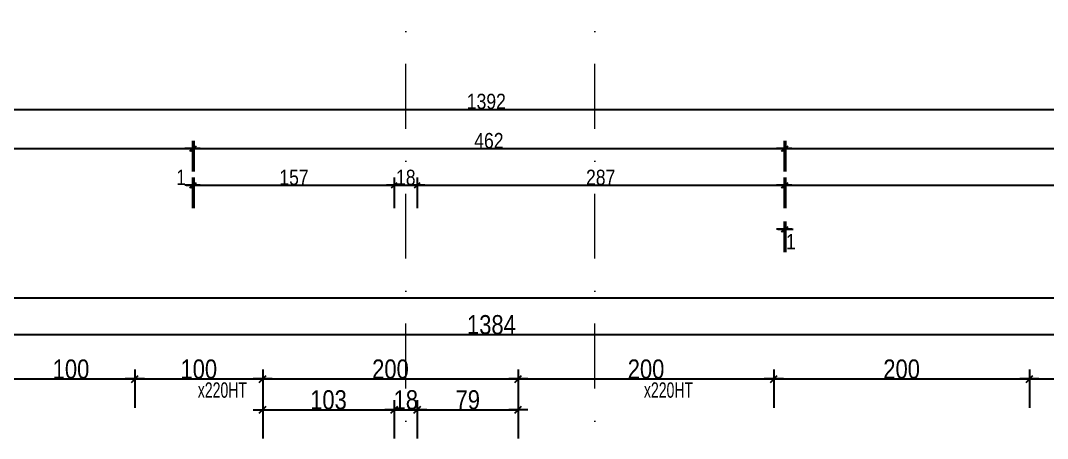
# Model space of a CAD drawing. Header units: millimetres. Extents: x 30537 to 37023, y -37354 to 0.
# Drawn here: x 31273 to 32076, y -33730 to -33403 of the extents above; entities that cross this region are included whole.
import ezdxf

# ---------------------------------------------------------------- set-up
doc = ezdxf.new("R2010")
doc.units = ezdxf.units.MM
doc.linetypes.add('TIRETPTX2', pattern=[50.8, 25.4, -12.7, 0, -12.7])
for name, color, linetype in [('01_cote_gen', 4, 'Continuous'), ('01_poch_murs', 253, 'Continuous'), ('01_texte', 230, 'Continuous'), ('AA_COTES', 2, 'Continuous')]:
    doc.layers.add(name, color=color, linetype=linetype)
doc.layers.add('01_tram_axes', color=2, linetype='TIRETPTX2', lineweight=9)
doc.styles.add('ARIAL NA', font='ARIALN.TTF')
doc.styles.add('STYLE2', font='ARIALN.TTF')
doc.dimstyles.new('JB50', dxfattribs={"dimscale": 0.1, "dimtxt": 150, "dimasz": 15, "dimexe": 0.1, "dimexo": 0.1, "dimgap": 0.09, "dimtad": 1, "dimdec": 1, "dimdsep": 46, "dimtxsty": 'STYLE2', "dimblk1": 'BOND_G', "dimblk2": 'BOND_D', "dimsah": 1, "dimcen": 1.5, "dimdle": 0.01, "dimse1": 1, "dimse2": 1, "dimclrd": 4, "dimclre": 2, "dimclrt": 6, "dimazin": 2, "dimtfac": 2.333333, "dimtdec": 1, "dimtix": 1, "dimtmove": 2, "dimatfit": 3, "dimldrblk": 'BOND_G', "dimfxl": 1, "dimtolj": 1, "dimtzin": 0, "dimarcsym": 0})
doc.dimstyles.new('JB50res', dxfattribs={"dimscale": 0.1, "dimtxt": 120, "dimasz": 12, "dimexe": 0.1, "dimexo": 0.1, "dimgap": 0.09, "dimtad": 1, "dimdec": 1, "dimdsep": 46, "dimtxsty": 'STYLE2', "dimblk1": 'BOND_G', "dimblk2": 'BOND_D', "dimsah": 1, "dimcen": 1.5, "dimdle": 0.01, "dimse1": 1, "dimse2": 1, "dimclrd": 4, "dimclre": 2, "dimclrt": 6, "dimazin": 2, "dimtfac": 2.333333, "dimtdec": 1, "dimtix": 1, "dimtmove": 2, "dimatfit": 3, "dimldrblk": 'BOND_G', "dimfxl": 1, "dimtolj": 1, "dimtzin": 0, "dimarcsym": 0})

# ---------------------------------------------------------------- blocks, each defined once
blk = doc.blocks.new('BOND_G')
at = {"layer": 'AA_COTES', "color": 0}
for p, q in [((0, -5), (0, 15)), ((5, 0), (-5, 0)), ((1.77, 1.77), (-1.77, -1.77))]:
    blk.add_line(p, q, dxfattribs=at)
blk = doc.blocks.new('BOND_D')
at = {"layer": 'AA_COTES', "color": 0}
for p, q in [((5, 0), (-5, 0)), ((-1.77, -1.77), (1.77, 1.77)), ((0, 5), (0, -15))]:
    blk.add_line(p, q, dxfattribs=at)
blk = doc.blocks.new('*D3919')
at = {"layer": '01_poch_murs', "color": 4, "lineweight": -2, "ltscale": 2, "transparency": 16777216}
blk.add_line((31872.47, -33532.18), (32316.07, -33532.18), dxfattribs=at)
at = {"layer": 'Defpoints', "color": 0, "ltscale": 2, "transparency": 16777216}
for p in [(31871.27, -33526.18), (32317.27, -33532.18), (32317.27, -33594.62)]:
    blk.add_point(p, dxfattribs=at)
at = {"layer": '01_poch_murs', "color": 4, "lineweight": -2, "ltscale": 2, "transparency": 16777216, "xscale": 1.2, "yscale": 1.2, "zscale": 1.2, "rotation": 180}
blk.add_blockref('BOND_G', (31871.27, -33532.18), dxfattribs=at)
at = {"layer": '01_poch_murs', "color": 4, "lineweight": -2, "ltscale": 2, "transparency": 16777216, "xscale": 1.2, "yscale": 1.2, "zscale": 1.2}
blk.add_blockref('BOND_D', (32317.27, -33532.18), dxfattribs=at)
at = {"layer": '01_poch_murs', "color": 6, "lineweight": 0, "ltscale": 2, "transparency": 16777216, "insert": (32094.27, -33526.05), "char_height": 12, "attachment_point": 5, "style": 'STYLE2'}
blk.add_mtext('\\A1;446', dxfattribs=at)
blk = doc.blocks.new('*D4080')
at = {"layer": '01_cote_gen', "color": 4, "lineweight": -2, "ltscale": 2, "transparency": 16777216}
blk.add_line((31263.76, -33683.86), (31360.76, -33683.86), dxfattribs=at)
at = {"layer": 'Defpoints', "color": 0, "ltscale": 2, "transparency": 16777216}
for p in [(31262.26, -33682.41), (31362.26, -33682.41), (31362.26, -33683.86)]:
    blk.add_point(p, dxfattribs=at)
at = {"layer": '01_cote_gen', "color": 4, "lineweight": -2, "ltscale": 2, "transparency": 16777216, "xscale": 1.5, "yscale": 1.5, "zscale": 1.5, "rotation": 180}
blk.add_blockref('BOND_G', (31262.26, -33683.86), dxfattribs=at)
at = {"layer": '01_cote_gen', "color": 4, "lineweight": -2, "ltscale": 2, "transparency": 16777216, "xscale": 1.5, "yscale": 1.5, "zscale": 1.5}
blk.add_blockref('BOND_D', (31362.26, -33683.86), dxfattribs=at)
at = {"layer": '01_cote_gen', "color": 6, "lineweight": 0, "ltscale": 2, "transparency": 16777216, "insert": (31312.26, -33676.19), "char_height": 15, "attachment_point": 5, "style": 'STYLE2'}
blk.add_mtext('\\A1;100', dxfattribs=at)
blk = doc.blocks.new('*D4081')
at = {"layer": '01_cote_gen', "color": 4, "lineweight": -2, "ltscale": 2, "transparency": 16777216}
blk.add_line((31363.76, -33683.86), (31460.76, -33683.86), dxfattribs=at)
at = {"layer": 'Defpoints', "color": 0, "ltscale": 2, "transparency": 16777216}
for p in [(31362.26, -33682.41), (31462.26, -33682.41), (31462.26, -33683.86)]:
    blk.add_point(p, dxfattribs=at)
at = {"layer": '01_cote_gen', "color": 4, "lineweight": -2, "ltscale": 2, "transparency": 16777216, "xscale": 1.5, "yscale": 1.5, "zscale": 1.5, "rotation": 180}
blk.add_blockref('BOND_G', (31362.26, -33683.86), dxfattribs=at)
at = {"layer": '01_cote_gen', "color": 4, "lineweight": -2, "ltscale": 2, "transparency": 16777216, "xscale": 1.5, "yscale": 1.5, "zscale": 1.5}
blk.add_blockref('BOND_D', (31462.26, -33683.86), dxfattribs=at)
at = {"layer": '01_cote_gen', "color": 6, "lineweight": 0, "ltscale": 2, "transparency": 16777216, "insert": (31412.26, -33676.19), "char_height": 15, "attachment_point": 5, "style": 'STYLE2'}
blk.add_mtext('\\A1;100', dxfattribs=at)
blk = doc.blocks.new('*D4082')
at = {"layer": '01_cote_gen', "color": 4, "lineweight": -2, "ltscale": 2, "transparency": 16777216}
blk.add_line((31463.76, -33683.86), (31660.76, -33683.86), dxfattribs=at)
at = {"layer": 'Defpoints', "color": 0, "ltscale": 2, "transparency": 16777216}
for p in [(31462.26, -33682.41), (31662.26, -33682.41), (31662.26, -33683.86)]:
    blk.add_point(p, dxfattribs=at)
at = {"layer": '01_cote_gen', "color": 4, "lineweight": -2, "ltscale": 2, "transparency": 16777216, "xscale": 1.5, "yscale": 1.5, "zscale": 1.5, "rotation": 180}
blk.add_blockref('BOND_G', (31462.26, -33683.86), dxfattribs=at)
at = {"layer": '01_cote_gen', "color": 4, "lineweight": -2, "ltscale": 2, "transparency": 16777216, "xscale": 1.5, "yscale": 1.5, "zscale": 1.5}
blk.add_blockref('BOND_D', (31662.26, -33683.86), dxfattribs=at)
at = {"layer": '01_cote_gen', "color": 6, "lineweight": 0, "ltscale": 2, "transparency": 16777216, "insert": (31562.26, -33676.19), "char_height": 15, "attachment_point": 5, "style": 'STYLE2'}
blk.add_mtext('\\A1;200', dxfattribs=at)
blk = doc.blocks.new('*D4083')
at = {"layer": '01_cote_gen', "color": 4, "lineweight": -2, "ltscale": 2, "transparency": 16777216}
blk.add_line((31663.76, -33683.86), (31860.76, -33683.86), dxfattribs=at)
at = {"layer": 'Defpoints', "color": 0, "ltscale": 2, "transparency": 16777216}
for p in [(31662.26, -33682.41), (31862.26, -33682.41), (31862.26, -33683.86)]:
    blk.add_point(p, dxfattribs=at)
at = {"layer": '01_cote_gen', "color": 4, "lineweight": -2, "ltscale": 2, "transparency": 16777216, "xscale": 1.5, "yscale": 1.5, "zscale": 1.5, "rotation": 180}
blk.add_blockref('BOND_G', (31662.26, -33683.86), dxfattribs=at)
at = {"layer": '01_cote_gen', "color": 4, "lineweight": -2, "ltscale": 2, "transparency": 16777216, "xscale": 1.5, "yscale": 1.5, "zscale": 1.5}
blk.add_blockref('BOND_D', (31862.26, -33683.86), dxfattribs=at)
at = {"layer": '01_cote_gen', "color": 6, "lineweight": 0, "ltscale": 2, "transparency": 16777216, "insert": (31762.26, -33676.19), "char_height": 15, "attachment_point": 5, "style": 'STYLE2'}
blk.add_mtext('\\A1;200', dxfattribs=at)
blk = doc.blocks.new('*D4084')
at = {"layer": '01_cote_gen', "color": 4, "lineweight": -2, "ltscale": 2, "transparency": 16777216}
blk.add_line((31863.76, -33683.86), (32060.76, -33683.86), dxfattribs=at)
at = {"layer": 'Defpoints', "color": 0, "ltscale": 2, "transparency": 16777216}
for p in [(31862.26, -33682.41), (32062.26, -33682.41), (32062.26, -33683.86)]:
    blk.add_point(p, dxfattribs=at)
at = {"layer": '01_cote_gen', "color": 4, "lineweight": -2, "ltscale": 2, "transparency": 16777216, "xscale": 1.5, "yscale": 1.5, "zscale": 1.5, "rotation": 180}
blk.add_blockref('BOND_G', (31862.26, -33683.86), dxfattribs=at)
at = {"layer": '01_cote_gen', "color": 4, "lineweight": -2, "ltscale": 2, "transparency": 16777216, "xscale": 1.5, "yscale": 1.5, "zscale": 1.5}
blk.add_blockref('BOND_D', (32062.26, -33683.86), dxfattribs=at)
at = {"layer": '01_cote_gen', "color": 6, "lineweight": 0, "ltscale": 2, "transparency": 16777216, "insert": (31962.26, -33676.19), "char_height": 15, "attachment_point": 5, "style": 'STYLE2'}
blk.add_mtext('\\A1;200', dxfattribs=at)
blk = doc.blocks.new('*D4085')
at = {"layer": '01_cote_gen', "color": 4, "lineweight": -2, "ltscale": 2, "transparency": 16777216}
blk.add_line((32063.76, -33683.86), (32160.76, -33683.86), dxfattribs=at)
at = {"layer": 'Defpoints', "color": 0, "ltscale": 2, "transparency": 16777216}
for p in [(32062.26, -33682.41), (32162.26, -33682.41), (32162.26, -33683.86)]:
    blk.add_point(p, dxfattribs=at)
at = {"layer": '01_cote_gen', "color": 4, "lineweight": -2, "ltscale": 2, "transparency": 16777216, "xscale": 1.5, "yscale": 1.5, "zscale": 1.5, "rotation": 180}
blk.add_blockref('BOND_G', (32062.26, -33683.86), dxfattribs=at)
at = {"layer": '01_cote_gen', "color": 4, "lineweight": -2, "ltscale": 2, "transparency": 16777216, "xscale": 1.5, "yscale": 1.5, "zscale": 1.5}
blk.add_blockref('BOND_D', (32162.26, -33683.86), dxfattribs=at)
at = {"layer": '01_cote_gen', "color": 6, "lineweight": 0, "ltscale": 2, "transparency": 16777216, "insert": (32112.26, -33676.19), "char_height": 15, "attachment_point": 5, "style": 'STYLE2'}
blk.add_mtext('\\A1;100', dxfattribs=at)
blk = doc.blocks.new('*D4090')
at = {"layer": '01_cote_gen', "color": 4, "lineweight": -2, "ltscale": 2, "transparency": 16777216}
blk.add_line((31463.76, -33707.95), (31563.76, -33707.95), dxfattribs=at)
at = {"layer": 'Defpoints', "color": 0, "ltscale": 2, "transparency": 16777216}
for p in [(31462.26, -33701.86), (31565.26, -33707.95), (31565.26, -33718.87)]:
    blk.add_point(p, dxfattribs=at)
at = {"layer": '01_cote_gen', "color": 4, "lineweight": -2, "ltscale": 2, "transparency": 16777216, "xscale": 1.5, "yscale": 1.5, "zscale": 1.5, "rotation": 180}
blk.add_blockref('BOND_G', (31462.26, -33707.95), dxfattribs=at)
at = {"layer": '01_cote_gen', "color": 4, "lineweight": -2, "ltscale": 2, "transparency": 16777216, "xscale": 1.5, "yscale": 1.5, "zscale": 1.5}
blk.add_blockref('BOND_D', (31565.26, -33707.95), dxfattribs=at)
at = {"layer": '01_cote_gen', "color": 6, "lineweight": 0, "ltscale": 2, "transparency": 16777216, "insert": (31513.76, -33700.28), "char_height": 15, "attachment_point": 5, "style": 'STYLE2'}
blk.add_mtext('\\A1;103', dxfattribs=at)
blk = doc.blocks.new('*D4091')
at = {"layer": '01_cote_gen', "color": 4, "lineweight": -2, "ltscale": 2, "transparency": 16777216}
blk.add_line((31566.76, -33707.95), (31581.76, -33707.95), dxfattribs=at)
at = {"layer": 'Defpoints', "color": 0, "ltscale": 2, "transparency": 16777216}
for p in [(31583.26, -33707.95), (31565.26, -33718.87), (31583.26, -33718.87)]:
    blk.add_point(p, dxfattribs=at)
at = {"layer": '01_cote_gen', "color": 4, "lineweight": -2, "ltscale": 2, "transparency": 16777216, "xscale": 1.5, "yscale": 1.5, "zscale": 1.5, "rotation": 180}
blk.add_blockref('BOND_G', (31565.26, -33707.95), dxfattribs=at)
at = {"layer": '01_cote_gen', "color": 4, "lineweight": -2, "ltscale": 2, "transparency": 16777216, "xscale": 1.5, "yscale": 1.5, "zscale": 1.5}
blk.add_blockref('BOND_D', (31583.26, -33707.95), dxfattribs=at)
at = {"layer": '01_cote_gen', "color": 6, "lineweight": 0, "ltscale": 2, "transparency": 16777216, "insert": (31574.26, -33700.28), "char_height": 15, "attachment_point": 5, "style": 'STYLE2'}
blk.add_mtext('\\A1;18', dxfattribs=at)
blk = doc.blocks.new('*D4092')
at = {"layer": '01_cote_gen', "color": 4, "lineweight": -2, "ltscale": 2, "transparency": 16777216}
blk.add_line((31584.76, -33707.95), (31660.76, -33707.95), dxfattribs=at)
at = {"layer": 'Defpoints', "color": 0, "ltscale": 2, "transparency": 16777216}
for p in [(31662.26, -33701.86), (31662.26, -33707.95), (31583.26, -33718.87)]:
    blk.add_point(p, dxfattribs=at)
at = {"layer": '01_cote_gen', "color": 4, "lineweight": -2, "ltscale": 2, "transparency": 16777216, "xscale": 1.5, "yscale": 1.5, "zscale": 1.5, "rotation": 180}
blk.add_blockref('BOND_G', (31583.26, -33707.95), dxfattribs=at)
at = {"layer": '01_cote_gen', "color": 4, "lineweight": -2, "ltscale": 2, "transparency": 16777216, "xscale": 1.5, "yscale": 1.5, "zscale": 1.5}
blk.add_blockref('BOND_D', (31662.26, -33707.95), dxfattribs=at)
at = {"layer": '01_cote_gen', "color": 6, "lineweight": 0, "ltscale": 2, "transparency": 16777216, "insert": (31622.76, -33700.28), "char_height": 15, "attachment_point": 5, "style": 'STYLE2'}
blk.add_mtext('\\A1;79', dxfattribs=at)
blk = doc.blocks.new('*D4469')
at = {"layer": '01_cote_gen', "color": 4, "lineweight": -2, "ltscale": 2, "transparency": 16777216}
blk.add_line((31696.77, -85.1), (31599.77, -85.1), dxfattribs=at)
at = {"layer": 'Defpoints', "color": 0, "ltscale": 2, "transparency": 16777216}
for p in [(31698.27, 0), (31598.27, -85.1), (31598.27, -36661.01)]:
    blk.add_point(p, dxfattribs=at)
at = {"layer": '01_cote_gen', "color": 4, "lineweight": -2, "ltscale": 2, "transparency": 16777216, "xscale": 1.5, "yscale": 1.5, "zscale": 1.5, "rotation": 180}
blk.add_blockref('BOND_D', (31598.27, -85.1), dxfattribs=at)
at = {"layer": '01_cote_gen', "color": 4, "lineweight": -2, "ltscale": 2, "transparency": 16777216, "xscale": 1.5, "yscale": 1.5, "zscale": 1.5}
blk.add_blockref('BOND_G', (31698.27, -85.1), dxfattribs=at)
at = {"layer": '01_cote_gen', "color": 6, "lineweight": 0, "ltscale": 2, "transparency": 16777216, "insert": (31648.27, -77.43), "char_height": 15, "attachment_point": 5, "style": 'STYLE2'}
blk.add_mtext('\\A1;100', dxfattribs=at)
blk = doc.blocks.new('*D4119')
at = {"layer": '01_cote_gen', "color": 4, "lineweight": -2, "ltscale": 0.1, "transparency": 16777216}
blk.add_line((30950.77, -33620.33), (33372.76, -33620.33), dxfattribs=at)
at = {"layer": 'Defpoints', "color": 0, "ltscale": 0.1, "transparency": 16777216}
for p in [(33374.26, -33620.33), (30949.27, -33675.4), (33374.26, -33675.4)]:
    blk.add_point(p, dxfattribs=at)
at = {"layer": '01_cote_gen', "color": 4, "lineweight": -2, "ltscale": 0.1, "transparency": 16777216, "xscale": 1.5, "yscale": 1.5, "zscale": 1.5, "rotation": 180}
blk.add_blockref('BOND_G', (30949.27, -33620.33), dxfattribs=at)
at = {"layer": '01_cote_gen', "color": 4, "lineweight": -2, "ltscale": 0.1, "transparency": 16777216, "xscale": 1.5, "yscale": 1.5, "zscale": 1.5}
blk.add_blockref('BOND_D', (33374.26, -33620.33), dxfattribs=at)
at = {"layer": '01_cote_gen', "color": 6, "ltscale": 0.1, "transparency": 16777216, "insert": (32161.76, -33612.67), "char_height": 15, "attachment_point": 5, "style": 'STYLE2'}
blk.add_mtext('\\A1;2425', dxfattribs=at)
blk = doc.blocks.new('*D4121')
at = {"layer": '01_cote_gen', "color": 4, "lineweight": -2, "ltscale": 0.1, "transparency": 16777216}
blk.add_line((30950.77, -33649.1), (32331.76, -33649.1), dxfattribs=at)
at = {"layer": 'Defpoints', "color": 0, "ltscale": 0.1, "transparency": 16777216}
for p in [(30949.27, -33644.32), (32333.26, -33649.1), (32333.26, -33718.87)]:
    blk.add_point(p, dxfattribs=at)
at = {"layer": '01_cote_gen', "color": 4, "lineweight": -2, "ltscale": 0.1, "transparency": 16777216, "xscale": 1.5, "yscale": 1.5, "zscale": 1.5, "rotation": 180}
blk.add_blockref('BOND_G', (30949.27, -33649.1), dxfattribs=at)
at = {"layer": '01_cote_gen', "color": 4, "lineweight": -2, "ltscale": 0.1, "transparency": 16777216, "xscale": 1.5, "yscale": 1.5, "zscale": 1.5}
blk.add_blockref('BOND_D', (32333.26, -33649.1), dxfattribs=at)
at = {"layer": '01_cote_gen', "color": 6, "ltscale": 0.1, "transparency": 16777216, "insert": (31641.26, -33641.44), "char_height": 15, "attachment_point": 5, "style": 'STYLE2'}
blk.add_mtext('\\A1;1384', dxfattribs=at)
blk = doc.blocks.new('*D3910')
at = {"layer": '01_cote_gen', "color": 4, "lineweight": -2, "transparency": 16777216}
blk.add_line((30942.47, -33503.44), (31406.07, -33503.44), dxfattribs=at)
at = {"layer": 'Defpoints', "color": 0, "transparency": 16777216}
for p in [(31407.27, -33503.44), (30941.27, -33550.25), (31407.27, -33550.25)]:
    blk.add_point(p, dxfattribs=at)
at = {"layer": '01_cote_gen', "color": 4, "lineweight": -2, "transparency": 16777216, "xscale": 1.2, "yscale": 1.2, "zscale": 1.2, "rotation": 180}
blk.add_blockref('BOND_G', (30941.27, -33503.44), dxfattribs=at)
at = {"layer": '01_cote_gen', "color": 4, "lineweight": -2, "transparency": 16777216, "xscale": 1.2, "yscale": 1.2, "zscale": 1.2}
blk.add_blockref('BOND_D', (31407.27, -33503.44), dxfattribs=at)
at = {"layer": '01_cote_gen', "color": 6, "lineweight": 0, "transparency": 16777216, "insert": (31174.27, -33497.3), "char_height": 12, "attachment_point": 5, "style": 'STYLE2'}
blk.add_mtext('\\A1;466', dxfattribs=at)
blk = doc.blocks.new('*D3911')
at = {"layer": '01_cote_gen', "color": 4, "lineweight": -2, "transparency": 16777216}
for p, q in [((31406.07, -33532.18), (31404.87, -33532.18)), ((31408.27, -33532.18), (31407.27, -33532.18)), ((31409.47, -33532.18), (31410.67, -33532.18))]:
    blk.add_line(p, q, dxfattribs=at)
at = {"layer": 'Defpoints', "color": 0, "transparency": 16777216}
for p in [(31407.27, -33532.18), (31407.27, -33603.49), (31408.27, -33603.49)]:
    blk.add_point(p, dxfattribs=at)
at = {"layer": '01_cote_gen', "color": 4, "lineweight": -2, "transparency": 16777216, "xscale": 1.2, "yscale": 1.2, "zscale": 1.2}
blk.add_blockref('BOND_D', (31407.27, -33532.18), dxfattribs=at)
at = {"layer": '01_cote_gen', "color": 4, "lineweight": -2, "transparency": 16777216, "xscale": 1.2, "yscale": 1.2, "zscale": 1.2, "rotation": 180}
blk.add_blockref('BOND_G', (31408.27, -33532.18), dxfattribs=at)
at = {"layer": '01_cote_gen', "color": 6, "lineweight": 0, "transparency": 16777216, "insert": (31398.39, -33525.93), "char_height": 12, "attachment_point": 5, "style": 'STYLE2'}
blk.add_mtext('\\A1;1', dxfattribs=at)
blk = doc.blocks.new('*D3912')
at = {"layer": '01_cote_gen', "color": 4, "lineweight": -2, "transparency": 16777216}
blk.add_line((31409.47, -33503.44), (31869.07, -33503.44), dxfattribs=at)
at = {"layer": 'Defpoints', "color": 0, "transparency": 16777216}
for p in [(31870.27, -33503.44), (31408.27, -33567.22), (31870.27, -33573.22)]:
    blk.add_point(p, dxfattribs=at)
at = {"layer": '01_cote_gen', "color": 4, "lineweight": -2, "transparency": 16777216, "xscale": 1.2, "yscale": 1.2, "zscale": 1.2, "rotation": 180}
blk.add_blockref('BOND_G', (31408.27, -33503.44), dxfattribs=at)
at = {"layer": '01_cote_gen', "color": 4, "lineweight": -2, "transparency": 16777216, "xscale": 1.2, "yscale": 1.2, "zscale": 1.2}
blk.add_blockref('BOND_D', (31870.27, -33503.44), dxfattribs=at)
at = {"layer": '01_cote_gen', "color": 6, "lineweight": 0, "transparency": 16777216, "insert": (31639.27, -33497.3), "char_height": 12, "attachment_point": 5, "style": 'STYLE2'}
blk.add_mtext('\\A1;462', dxfattribs=at)
blk = doc.blocks.new('*D3913')
at = {"layer": '01_cote_gen', "color": 4, "lineweight": -2, "transparency": 16777216}
blk.add_line((31872.47, -33503.44), (32332.07, -33503.44), dxfattribs=at)
at = {"layer": 'Defpoints', "color": 0, "transparency": 16777216}
for p in [(32333.27, -33503.44), (31871.27, -33582.44), (32333.27, -33603.31)]:
    blk.add_point(p, dxfattribs=at)
at = {"layer": '01_cote_gen', "color": 4, "lineweight": -2, "transparency": 16777216, "xscale": 1.2, "yscale": 1.2, "zscale": 1.2, "rotation": 180}
blk.add_blockref('BOND_G', (31871.27, -33503.44), dxfattribs=at)
at = {"layer": '01_cote_gen', "color": 4, "lineweight": -2, "transparency": 16777216, "xscale": 1.2, "yscale": 1.2, "zscale": 1.2}
blk.add_blockref('BOND_D', (32333.27, -33503.44), dxfattribs=at)
at = {"layer": '01_cote_gen', "color": 6, "lineweight": 0, "transparency": 16777216, "insert": (32102.27, -33497.3), "char_height": 12, "attachment_point": 5, "style": 'STYLE2'}
blk.add_mtext('\\A1;462', dxfattribs=at)
blk = doc.blocks.new('*D3914')
at = {"layer": '01_cote_gen', "color": 4, "lineweight": -2, "transparency": 16777216}
for p, q in [((31869.07, -33566.62), (31867.87, -33566.62)), ((31871.27, -33566.62), (31870.27, -33566.62)), ((31872.47, -33566.62), (31873.67, -33566.62))]:
    blk.add_line(p, q, dxfattribs=at)
at = {"layer": 'Defpoints', "color": 0, "transparency": 16777216}
for p in [(31870.27, -33566.62), (31870.27, -33637.93), (31871.27, -33637.93)]:
    blk.add_point(p, dxfattribs=at)
at = {"layer": '01_cote_gen', "color": 4, "lineweight": -2, "transparency": 16777216, "xscale": 1.2, "yscale": 1.2, "zscale": 1.2}
blk.add_blockref('BOND_D', (31870.27, -33566.62), dxfattribs=at)
at = {"layer": '01_cote_gen', "color": 4, "lineweight": -2, "transparency": 16777216, "xscale": 1.2, "yscale": 1.2, "zscale": 1.2, "rotation": 180}
blk.add_blockref('BOND_G', (31871.27, -33566.62), dxfattribs=at)
at = {"layer": '01_cote_gen', "color": 6, "lineweight": 0, "transparency": 16777216, "insert": (31875.55, -33576.34), "char_height": 12, "attachment_point": 5, "style": 'STYLE2'}
blk.add_mtext('\\A1;1', dxfattribs=at)
blk = doc.blocks.new('*D3915')
at = {"layer": '01_cote_gen', "color": 4, "lineweight": -2, "transparency": 16777216}
blk.add_line((30942.47, -33472.72), (32332.07, -33472.72), dxfattribs=at)
at = {"layer": 'Defpoints', "color": 0, "transparency": 16777216}
for p in [(32333.27, -33472.72), (30941.27, -33491.11), (32333.27, -33491.11)]:
    blk.add_point(p, dxfattribs=at)
at = {"layer": '01_cote_gen', "color": 4, "lineweight": -2, "transparency": 16777216, "xscale": 1.2, "yscale": 1.2, "zscale": 1.2, "rotation": 180}
blk.add_blockref('BOND_G', (30941.27, -33472.72), dxfattribs=at)
at = {"layer": '01_cote_gen', "color": 4, "lineweight": -2, "transparency": 16777216, "xscale": 1.2, "yscale": 1.2, "zscale": 1.2}
blk.add_blockref('BOND_D', (32333.27, -33472.72), dxfattribs=at)
at = {"layer": '01_cote_gen', "color": 6, "lineweight": 0, "transparency": 16777216, "insert": (31637.27, -33466.58), "char_height": 12, "attachment_point": 5, "style": 'STYLE2'}
blk.add_mtext('\\A1;1392', dxfattribs=at)
blk = doc.blocks.new('*D3916')
at = {"layer": '01_cote_gen', "color": 4, "lineweight": -2, "transparency": 16777216}
blk.add_line((31409.47, -33532.18), (31564.07, -33532.18), dxfattribs=at)
at = {"layer": 'Defpoints', "color": 0, "transparency": 16777216}
for p in [(31565.27, -33532.18), (31408.27, -33538.18), (31565.27, -33614.89)]:
    blk.add_point(p, dxfattribs=at)
at = {"layer": '01_cote_gen', "color": 4, "lineweight": -2, "transparency": 16777216, "xscale": 1.2, "yscale": 1.2, "zscale": 1.2, "rotation": 180}
blk.add_blockref('BOND_G', (31408.27, -33532.18), dxfattribs=at)
at = {"layer": '01_cote_gen', "color": 4, "lineweight": -2, "transparency": 16777216, "xscale": 1.2, "yscale": 1.2, "zscale": 1.2}
blk.add_blockref('BOND_D', (31565.27, -33532.18), dxfattribs=at)
at = {"layer": '01_cote_gen', "color": 6, "lineweight": 0, "transparency": 16777216, "insert": (31486.77, -33526.05), "char_height": 12, "attachment_point": 5, "style": 'STYLE2'}
blk.add_mtext('\\A1;157', dxfattribs=at)
blk = doc.blocks.new('*D3917')
at = {"layer": '01_cote_gen', "color": 4, "lineweight": -2, "transparency": 16777216}
blk.add_line((31566.47, -33532.18), (31582.07, -33532.18), dxfattribs=at)
at = {"layer": 'Defpoints', "color": 0, "transparency": 16777216}
for p in [(31583.27, -33532.18), (31565.27, -33550.18), (31583.27, -33594.62)]:
    blk.add_point(p, dxfattribs=at)
at = {"layer": '01_cote_gen', "color": 4, "lineweight": -2, "transparency": 16777216, "xscale": 1.2, "yscale": 1.2, "zscale": 1.2, "rotation": 180}
blk.add_blockref('BOND_G', (31565.27, -33532.18), dxfattribs=at)
at = {"layer": '01_cote_gen', "color": 4, "lineweight": -2, "transparency": 16777216, "xscale": 1.2, "yscale": 1.2, "zscale": 1.2}
blk.add_blockref('BOND_D', (31583.27, -33532.18), dxfattribs=at)
at = {"layer": '01_cote_gen', "color": 6, "lineweight": 0, "transparency": 16777216, "insert": (31574.27, -33526.05), "char_height": 12, "attachment_point": 5, "style": 'STYLE2'}
blk.add_mtext('\\A1;18', dxfattribs=at)
blk = doc.blocks.new('*D3918')
at = {"layer": '01_cote_gen', "color": 4, "lineweight": -2, "transparency": 16777216}
blk.add_line((31584.47, -33532.18), (31869.07, -33532.18), dxfattribs=at)
at = {"layer": 'Defpoints', "color": 0, "transparency": 16777216}
for p in [(31870.27, -33532.18), (31583.27, -33550.18), (31870.27, -33550.18)]:
    blk.add_point(p, dxfattribs=at)
at = {"layer": '01_cote_gen', "color": 4, "lineweight": -2, "transparency": 16777216, "xscale": 1.2, "yscale": 1.2, "zscale": 1.2, "rotation": 180}
blk.add_blockref('BOND_G', (31583.27, -33532.18), dxfattribs=at)
at = {"layer": '01_cote_gen', "color": 4, "lineweight": -2, "transparency": 16777216, "xscale": 1.2, "yscale": 1.2, "zscale": 1.2}
blk.add_blockref('BOND_D', (31870.27, -33532.18), dxfattribs=at)
at = {"layer": '01_cote_gen', "color": 6, "lineweight": 0, "transparency": 16777216, "insert": (31726.77, -33526.05), "char_height": 12, "attachment_point": 5, "style": 'STYLE2'}
blk.add_mtext('\\A1;287', dxfattribs=at)

msp = doc.modelspace()

# ---------------------------------------------------------------- linework, layer by layer
at = {"layer": '01_tram_axes', "color": 253, "ltscale": 2}
for p, q in [((31574.26, -36844), (31574.26, -33270.42)), ((31722.26, -36844), (31722.26, -33270.42))]:
    msp.add_line(p, q, dxfattribs=at)

# ---------------------------------------------------------------- texts
at = {"layer": '01_texte', "style": 'ARIAL NA', "width": 0.8}
for p in [(31411.48, -33698.54), (31760.59, -33698.54)]:
    msp.add_text('x220HT', height=12, dxfattribs=at).set_placement(p)

# ---------------------------------------------------------------- dimensions: what is measured, and where the dimension line sits
at = {"layer": '01_cote_gen', "lineweight": 0, "ltscale": 2}
for base, p1, p2, picture, middle in [((31598.27, -85.1), (31698.27, 0), (31598.27, -36661.01), '*D4469', (31648.27, -77.43)), ((31362.26, -33683.86), (31262.26, -33682.41), (31362.26, -33682.41), '*D4080', (31312.26, -33676.19)), ((31462.26, -33683.86), (31362.26, -33682.41), (31462.26, -33682.41), '*D4081', (31412.26, -33676.19)), ((31662.26, -33683.86), (31462.26, -33682.41), (31662.26, -33682.41), '*D4082', (31562.26, -33676.19)), ((31862.26, -33683.86), (31662.26, -33682.41), (31862.26, -33682.41), '*D4083', (31762.26, -33676.19)), ((32062.26, -33683.86), (31862.26, -33682.41), (32062.26, -33682.41), '*D4084', (31962.26, -33676.19)), ((32162.26, -33683.86), (32062.26, -33682.41), (32162.26, -33682.41), '*D4085', (32112.26, -33676.19)), ((31565.26, -33707.95), (31462.26, -33701.86), (31565.26, -33718.87), '*D4090', (31513.76, -33700.28)), ((31583.26, -33707.95), (31565.26, -33718.87), (31583.26, -33718.87), '*D4091', (31574.26, -33700.28)), ((31662.26, -33707.95), (31583.26, -33718.87), (31662.26, -33701.86), '*D4092', (31622.76, -33700.28))]:
    dim = msp.add_linear_dim(base=base, p1=p1, p2=p2, dimstyle='JB50', dxfattribs=at)
    dim.commit()
    dim.dimension.update_dxf_attribs({"geometry": picture, "text_midpoint": middle})
at = {"layer": '01_cote_gen', "lineweight": 0}
for base, p1, p2, picture, middle in [((32333.27, -33472.72), (30941.27, -33491.11), (32333.27, -33491.11), '*D3915', (31637.27, -33466.58)), ((31407.27, -33503.44), (30941.27, -33550.25), (31407.27, -33550.25), '*D3910', (31174.27, -33497.3)), ((31870.27, -33503.44), (31408.27, -33567.22), (31870.27, -33573.22), '*D3912', (31639.27, -33497.3)), ((32333.27, -33503.44), (31871.27, -33582.44), (32333.27, -33603.31), '*D3913', (32102.27, -33497.3)), ((31565.27, -33532.18), (31408.27, -33538.18), (31565.27, -33614.89), '*D3916', (31486.77, -33526.05)), ((31583.27, -33532.18), (31565.27, -33550.18), (31583.27, -33594.62), '*D3917', (31574.27, -33526.05)), ((31870.27, -33532.18), (31583.27, -33550.18), (31870.27, -33550.18), '*D3918', (31726.77, -33526.05))]:
    dim = msp.add_linear_dim(base=base, p1=p1, p2=p2, dimstyle='JB50res', dxfattribs=at)
    dim.commit()
    dim.dimension.update_dxf_attribs({"geometry": picture, "text_midpoint": middle})
for base, p1, p2, picture, middle in [((31407.27, -33532.18), (31408.27, -33603.49), (31407.27, -33603.49), '*D3911', (31398.39, -33525.93)), ((31870.27, -33566.62), (31871.27, -33637.93), (31870.27, -33637.93), '*D3914', (31875.55, -33576.34))]:
    dim = msp.add_linear_dim(base=base, p1=p1, p2=p2, dimstyle='JB50res', dxfattribs=at)
    dim.commit()
    dim.dimension.update_dxf_attribs({"geometry": picture, "text_midpoint": middle, "dimtype": 160})
at = {"layer": '01_cote_gen', "ltscale": 0.1}
for base, p1, p2, picture, middle in [((33374.26, -33620.33), (30949.27, -33675.4), (33374.26, -33675.4), '*D4119', (32161.76, -33612.67)), ((32333.26, -33649.1), (30949.27, -33644.32), (32333.26, -33718.87), '*D4121', (31641.26, -33641.44))]:
    dim = msp.add_linear_dim(base=base, p1=p1, p2=p2, dimstyle='JB50', dxfattribs=at)
    dim.commit()
    dim.dimension.update_dxf_attribs({"geometry": picture, "text_midpoint": middle})
at = {"layer": '01_poch_murs', "lineweight": 0, "ltscale": 2}
dim = msp.add_linear_dim(base=(32317.27, -33532.18), p1=(31871.27, -33526.18), p2=(32317.27, -33594.62), dimstyle='JB50res', dxfattribs=at)
dim.commit()
dim.dimension.update_dxf_attribs({"geometry": '*D3919', "text_midpoint": (32094.27, -33526.05)})

doc.saveas('drawing.dxf')
